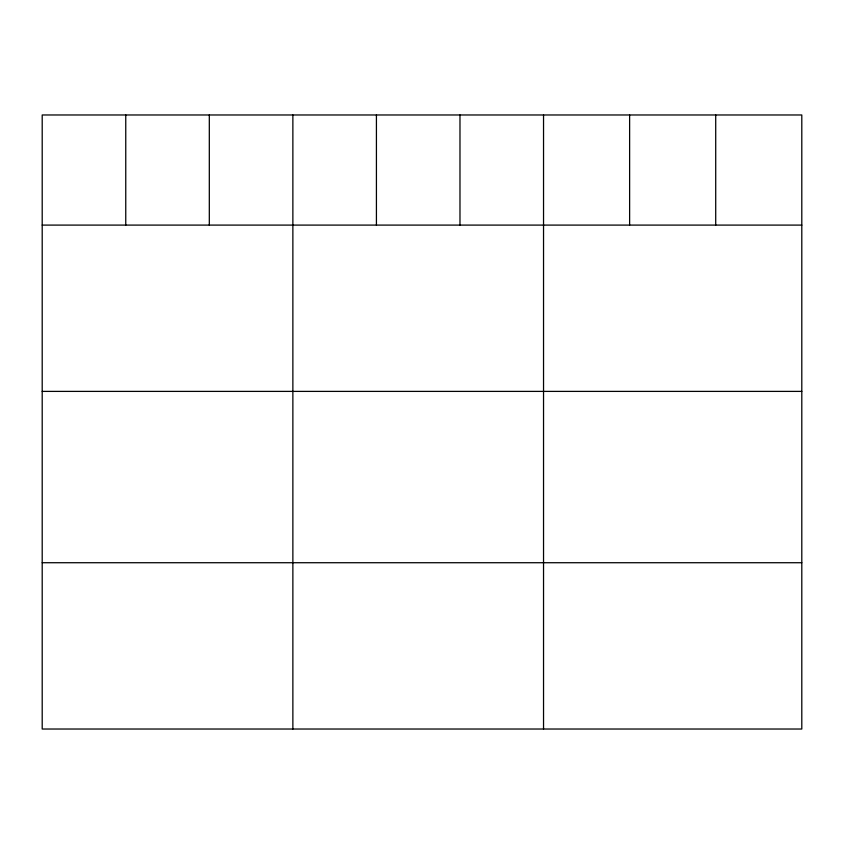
<?xml version="1.0" encoding="UTF-8"?>
<svg xmlns="http://www.w3.org/2000/svg" width="844" height="844" viewBox="0 0 844 844"><rect width="100%" height="100%" fill="white"/><g stroke="black" fill="none" stroke-linecap="round" stroke-linejoin="round"><path stroke-width="1.27" d="M801.8 225.095L801.8 729.026L42.2 729.026L42.2 114.974L801.8 114.974L801.8 225.095L42.2 225.095M42.2 391.394L801.8 391.394M42.2 562.726L801.8 562.726M715.712 114.974L715.712 225.095M629.624 114.974L629.624 225.095M543.536 114.974L543.536 729.026M459.98 114.974L459.98 225.095M376.424 114.974L376.424 225.095M292.868 114.974L292.868 729.026M209.312 114.974L209.312 225.095M125.756 114.974L125.756 225.095"/></g></svg>
